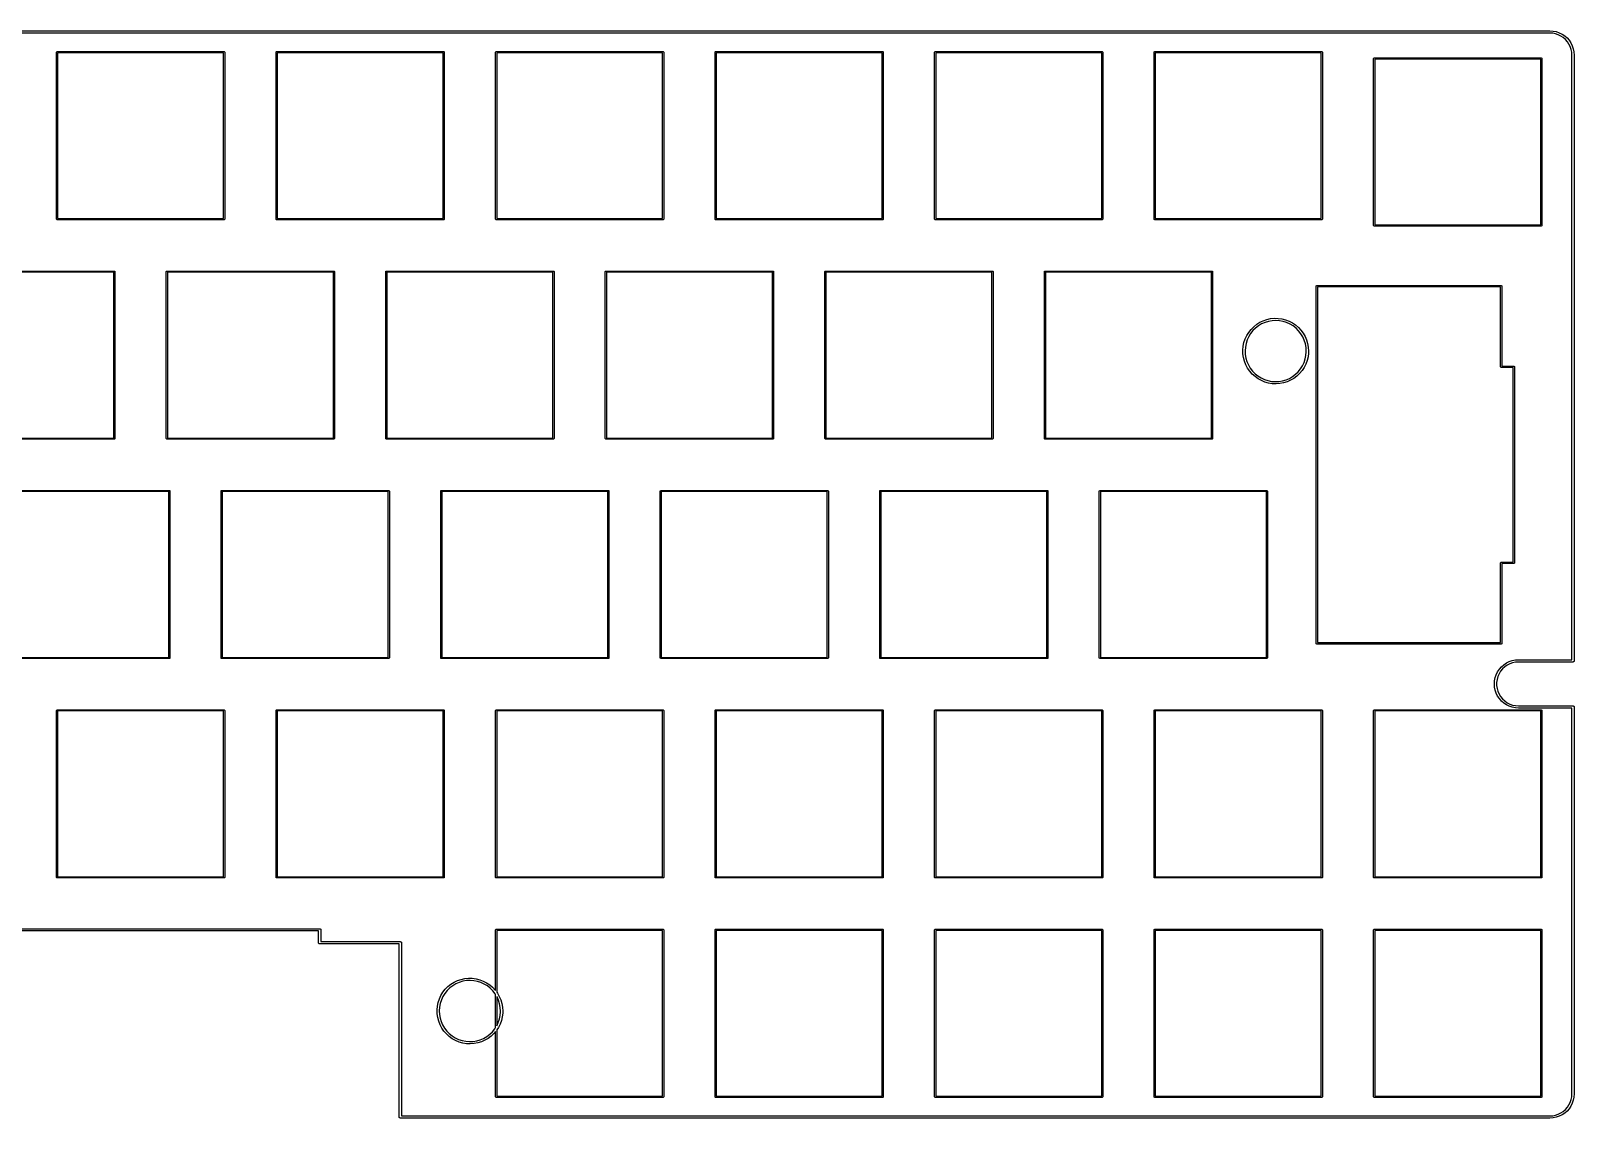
# Model space of a CAD drawing. Extents: x 0 to 11.3, y -3.7 to 0.
# Drawn here: x 6 to 11.27, y -3.73 to -0.02 of the extents above; entities that cross this region are included whole.
import ezdxf

# ---------------------------------------------------------------- set-up
doc = ezdxf.new("R2010")
doc.units = 0
doc.header["$MEASUREMENT"] = 0
doc.layers.add('BLACK', color=7, linetype='CONTINUOUS')

msp = doc.modelspace()

# ---------------------------------------------------------------- linework, layer by layer
at = {"layer": 'BLACK', "linetype": 'CONTINUOUS'}
for p, q in [((0.06, -0.0167), (11.19, -0.0167)), ((11.19, -0.0246), (0.06, -0.0246)), ((11.19, -0.0167), (11.2008, -0.0174)), ((11.1904, -0.0245), (11.19, -0.0246)), ((11.1997, -0.0251), (11.1904, -0.0245)), ((11.2094, -0.027), (11.1997, -0.0251)), ((11.2008, -0.0174), (11.2114, -0.0195)), ((11.2186, -0.0302), (11.2094, -0.027)), ((11.2114, -0.0195), (11.2216, -0.023)), ((11.2274, -0.0345), (11.2186, -0.0302)), ((11.2216, -0.023), (11.2313, -0.0278)), ((11.2356, -0.0399), (11.2274, -0.0345)), ((11.2313, -0.0278), (11.2403, -0.0338)), ((11.243, -0.0464), (11.2356, -0.0399)), ((11.2403, -0.0338), (11.2484, -0.0409)), ((11.2494, -0.0538), (11.243, -0.0464)), ((11.2484, -0.0409), (11.2556, -0.0491)), ((11.2556, -0.0491), (11.2616, -0.0581)), ((6.0876, -0.0896), (6.0882, -0.0882)), ((6.0876, -0.6604), (6.0876, -0.0896)), ((6.0882, -0.0882), (6.0896, -0.0876)), ((6.0896, -0.0876), (6.6604, -0.0876)), ((6.0915, -0.0915), (6.0915, -0.6585)), ((6.6585, -0.0915), (6.0915, -0.0915)), ((6.6585, -0.6585), (6.6585, -0.0915)), ((6.6604, -0.0876), (6.6618, -0.0882)), ((6.6618, -0.0882), (6.6624, -0.0896)), ((6.6624, -0.0896), (6.6624, -0.6604)), ((6.8376, -0.0896), (6.8382, -0.0882)), ((6.8376, -0.6604), (6.8376, -0.0896)), ((6.8382, -0.0882), (6.8396, -0.0876)), ((6.8396, -0.0876), (7.4104, -0.0876)), ((6.8415, -0.0915), (6.8415, -0.6585)), ((7.4085, -0.0915), (6.8415, -0.0915)), ((7.4085, -0.6585), (7.4085, -0.0915)), ((7.4104, -0.0876), (7.4118, -0.0882)), ((7.4118, -0.0882), (7.4124, -0.0896)), ((7.4124, -0.0896), (7.4124, -0.6604)), ((7.5876, -0.0896), (7.5882, -0.0882)), ((7.5876, -0.6604), (7.5876, -0.0896)), ((7.5882, -0.0882), (7.5896, -0.0876)), ((7.5896, -0.0876), (8.1604, -0.0876)), ((7.5915, -0.0915), (7.5915, -0.6585)), ((8.1585, -0.0915), (7.5915, -0.0915)), ((8.1585, -0.6585), (8.1585, -0.0915)), ((8.1604, -0.0876), (8.1618, -0.0882)), ((8.1618, -0.0882), (8.1624, -0.0896)), ((8.1624, -0.0896), (8.1624, -0.6604)), ((8.3376, -0.0896), (8.3382, -0.0882)), ((8.3376, -0.6604), (8.3376, -0.0896)), ((8.3382, -0.0882), (8.3396, -0.0876)), ((8.3396, -0.0876), (8.9104, -0.0876)), ((8.3415, -0.0915), (8.3415, -0.6585)), ((8.9085, -0.0915), (8.3415, -0.0915)), ((8.9085, -0.6585), (8.9085, -0.0915)), ((8.9104, -0.0876), (8.9118, -0.0882)), ((8.9118, -0.0882), (8.9124, -0.0896)), ((8.9124, -0.0896), (8.9124, -0.6604)), ((9.0876, -0.0896), (9.0882, -0.0882)), ((9.0876, -0.6604), (9.0876, -0.0896)), ((9.0882, -0.0882), (9.0896, -0.0876)), ((9.0896, -0.0876), (9.6604, -0.0876)), ((9.0915, -0.0915), (9.0915, -0.6585)), ((9.6585, -0.0915), (9.0915, -0.0915)), ((9.6585, -0.6585), (9.6585, -0.0915)), ((9.6604, -0.0876), (9.6618, -0.0882)), ((9.6618, -0.0882), (9.6624, -0.0896)), ((9.6624, -0.0896), (9.6624, -0.6604)), ((9.8376, -0.0896), (9.8382, -0.0882)), ((9.8376, -0.6604), (9.8376, -0.0896)), ((9.8382, -0.0882), (9.8396, -0.0876)), ((9.8396, -0.0876), (10.4104, -0.0876)), ((9.8415, -0.0915), (9.8415, -0.6585)), ((10.4085, -0.0915), (9.8415, -0.0915)), ((10.4085, -0.6585), (10.4085, -0.0915)), ((10.4104, -0.0876), (10.4118, -0.0882)), ((10.4118, -0.0882), (10.4124, -0.0896)), ((10.4124, -0.0896), (10.4124, -0.6604)), ((11.2549, -0.0619), (11.2494, -0.0538)), ((11.2592, -0.0707), (11.2549, -0.0619)), ((11.2624, -0.08), (11.2592, -0.0707)), ((11.2616, -0.0581), (11.2663, -0.0678)), ((11.2643, -0.0896), (11.2624, -0.08)), ((11.2649, -0.099), (11.2643, -0.0896)), ((11.2648, -0.0994), (11.2649, -0.099)), ((11.2648, -2.1663), (11.2648, -0.0994)), ((11.2663, -0.0678), (11.2698, -0.078)), ((11.2698, -0.078), (11.2719, -0.0886)), ((11.2719, -0.0886), (11.2726, -0.0994)), ((11.2726, -0.0994), (11.2726, -2.1703)), ((10.5876, -0.111), (10.5882, -0.1096)), ((10.5876, -0.6819), (10.5876, -0.111)), ((10.5882, -0.1096), (10.5896, -0.1091)), ((10.5896, -0.1091), (11.1604, -0.1091)), ((10.5915, -0.113), (10.5915, -0.6799)), ((11.1585, -0.113), (10.5915, -0.113)), ((11.1585, -0.6799), (11.1585, -0.113)), ((11.1604, -0.1091), (11.1618, -0.1096)), ((11.1618, -0.1096), (11.1624, -0.111)), ((11.1624, -0.111), (11.1624, -0.6819)), ((6.0882, -0.6618), (6.0876, -0.6604)), ((6.0896, -0.6624), (6.0882, -0.6618)), ((6.6604, -0.6624), (6.0896, -0.6624)), ((6.0915, -0.6585), (6.6585, -0.6585)), ((6.6618, -0.6618), (6.6604, -0.6624)), ((6.6624, -0.6604), (6.6618, -0.6618)), ((6.8382, -0.6618), (6.8376, -0.6604)), ((6.8396, -0.6624), (6.8382, -0.6618)), ((7.4104, -0.6624), (6.8396, -0.6624)), ((6.8415, -0.6585), (7.4085, -0.6585)), ((7.4118, -0.6618), (7.4104, -0.6624)), ((7.4124, -0.6604), (7.4118, -0.6618)), ((7.5882, -0.6618), (7.5876, -0.6604)), ((7.5896, -0.6624), (7.5882, -0.6618)), ((8.1604, -0.6624), (7.5896, -0.6624)), ((7.5915, -0.6585), (8.1585, -0.6585)), ((8.1618, -0.6618), (8.1604, -0.6624)), ((8.1624, -0.6604), (8.1618, -0.6618)), ((8.3382, -0.6618), (8.3376, -0.6604)), ((8.3396, -0.6624), (8.3382, -0.6618)), ((8.9104, -0.6624), (8.3396, -0.6624)), ((8.3415, -0.6585), (8.9085, -0.6585)), ((8.9118, -0.6618), (8.9104, -0.6624)), ((8.9124, -0.6604), (8.9118, -0.6618)), ((9.0882, -0.6618), (9.0876, -0.6604)), ((9.0896, -0.6624), (9.0882, -0.6618)), ((9.6604, -0.6624), (9.0896, -0.6624)), ((9.0915, -0.6585), (9.6585, -0.6585)), ((9.6618, -0.6618), (9.6604, -0.6624)), ((9.6624, -0.6604), (9.6618, -0.6618)), ((9.8382, -0.6618), (9.8376, -0.6604)), ((9.8396, -0.6624), (9.8382, -0.6618)), ((10.4104, -0.6624), (9.8396, -0.6624)), ((9.8415, -0.6585), (10.4085, -0.6585)), ((10.4118, -0.6618), (10.4104, -0.6624)), ((10.4124, -0.6604), (10.4118, -0.6618)), ((10.5882, -0.6833), (10.5876, -0.6819)), ((10.5896, -0.6839), (10.5882, -0.6833)), ((11.1604, -0.6839), (10.5896, -0.6839)), ((10.5915, -0.6799), (11.1585, -0.6799)), ((11.1618, -0.6833), (11.1604, -0.6839)), ((11.1624, -0.6819), (11.1618, -0.6833)), ((5.7146, -0.8376), (6.2854, -0.8376)), ((6.2835, -0.8415), (5.7165, -0.8415)), ((6.2835, -1.4085), (6.2835, -0.8415)), ((6.2854, -0.8376), (6.2868, -0.8382)), ((6.2868, -0.8382), (6.2874, -0.8396)), ((6.2874, -0.8396), (6.2874, -1.4104)), ((6.4626, -0.8396), (6.4632, -0.8382)), ((6.4626, -1.4104), (6.4626, -0.8396)), ((6.4632, -0.8382), (6.4646, -0.8376)), ((6.4646, -0.8376), (7.0354, -0.8376)), ((6.4665, -0.8415), (6.4665, -1.4085)), ((7.0335, -0.8415), (6.4665, -0.8415)), ((7.0335, -1.4085), (7.0335, -0.8415)), ((7.0354, -0.8376), (7.0368, -0.8382)), ((7.0368, -0.8382), (7.0374, -0.8396)), ((7.0374, -0.8396), (7.0374, -1.4104)), ((7.2126, -0.8396), (7.2132, -0.8382)), ((7.2126, -1.4104), (7.2126, -0.8396)), ((7.2132, -0.8382), (7.2146, -0.8376)), ((7.2146, -0.8376), (7.7854, -0.8376)), ((7.2165, -0.8415), (7.2165, -1.4085)), ((7.7835, -0.8415), (7.2165, -0.8415)), ((7.7835, -1.4085), (7.7835, -0.8415)), ((7.7854, -0.8376), (7.7868, -0.8382)), ((7.7868, -0.8382), (7.7874, -0.8396)), ((7.7874, -0.8396), (7.7874, -1.4104)), ((7.9626, -0.8396), (7.9632, -0.8382)), ((7.9626, -1.4104), (7.9626, -0.8396)), ((7.9632, -0.8382), (7.9646, -0.8376)), ((7.9646, -0.8376), (8.5354, -0.8376)), ((7.9665, -0.8415), (7.9665, -1.4085)), ((8.5335, -0.8415), (7.9665, -0.8415)), ((8.5335, -1.4085), (8.5335, -0.8415)), ((8.5354, -0.8376), (8.5368, -0.8382)), ((8.5368, -0.8382), (8.5374, -0.8396)), ((8.5374, -0.8396), (8.5374, -1.4104)), ((8.7126, -0.8396), (8.7132, -0.8382)), ((8.7126, -1.4104), (8.7126, -0.8396)), ((8.7132, -0.8382), (8.7146, -0.8376)), ((8.7146, -0.8376), (9.2854, -0.8376)), ((8.7165, -0.8415), (8.7165, -1.4085)), ((9.2835, -0.8415), (8.7165, -0.8415)), ((9.2835, -1.4085), (9.2835, -0.8415)), ((9.2854, -0.8376), (9.2868, -0.8382)), ((9.2868, -0.8382), (9.2874, -0.8396)), ((9.2874, -0.8396), (9.2874, -1.4104)), ((9.4626, -0.8396), (9.4632, -0.8382)), ((9.4626, -1.4104), (9.4626, -0.8396)), ((9.4632, -0.8382), (9.4646, -0.8376)), ((9.4646, -0.8376), (10.0354, -0.8376)), ((9.4665, -0.8415), (9.4665, -1.4085)), ((10.0335, -0.8415), (9.4665, -0.8415)), ((10.0335, -1.4085), (10.0335, -0.8415)), ((10.0354, -0.8376), (10.0368, -0.8382)), ((10.0368, -0.8382), (10.0374, -0.8396)), ((10.0374, -0.8396), (10.0374, -1.4104)), ((10.3911, -0.8898), (10.3918, -0.8881)), ((10.3911, -2.1102), (10.3911, -0.8898)), ((10.3918, -0.8881), (10.3935, -0.8874)), ((10.3935, -0.8874), (11.0234, -0.8874)), ((11.021, -0.8921), (10.3958, -0.8921)), ((10.3958, -0.8921), (10.3958, -2.1079)), ((11.021, -1.1654), (11.021, -0.8921)), ((11.0234, -0.8874), (11.0251, -0.8881)), ((11.0251, -0.8881), (11.0257, -0.8898)), ((11.0257, -0.8898), (11.0257, -1.163)), ((10.2228, -1.0032), (10.2354, -1.0005)), ((10.2354, -1.0005), (10.2483, -0.9992)), ((10.2483, -0.9992), (10.2612, -0.9994)), ((10.2612, -0.9994), (10.274, -1.0011)), ((10.274, -1.0011), (10.2865, -1.0042)), ((10.1541, -1.0583), (10.1608, -1.0473)), ((10.1608, -1.0473), (10.1688, -1.0371)), ((10.1674, -1.0512), (10.1608, -1.0619)), ((10.1753, -1.0414), (10.1674, -1.0512)), ((10.1688, -1.0371), (10.1779, -1.0279)), ((10.1842, -1.0325), (10.1753, -1.0414)), ((10.1779, -1.0279), (10.188, -1.0198)), ((10.1942, -1.0249), (10.1842, -1.0325)), ((10.188, -1.0198), (10.1989, -1.013)), ((10.205, -1.0184), (10.1942, -1.0249)), ((10.1989, -1.013), (10.2106, -1.0074)), ((10.2165, -1.0133), (10.205, -1.0184)), ((10.2106, -1.0074), (10.2228, -1.0032)), ((10.2286, -1.0097), (10.2165, -1.0133)), ((10.2409, -1.0075), (10.2286, -1.0097)), ((10.2535, -1.0068), (10.2409, -1.0075)), ((10.2661, -1.0076), (10.2535, -1.0068)), ((10.2784, -1.0099), (10.2661, -1.0076)), ((10.2904, -1.0137), (10.2784, -1.0099)), ((10.2865, -1.0042), (10.2986, -1.0088)), ((10.3019, -1.0189), (10.2904, -1.0137)), ((10.2986, -1.0088), (10.3101, -1.0147)), ((10.3126, -1.0255), (10.3019, -1.0189)), ((10.3101, -1.0147), (10.3208, -1.0219)), ((10.3225, -1.0333), (10.3126, -1.0255)), ((10.3208, -1.0219), (10.3306, -1.0303)), ((10.3314, -1.0422), (10.3225, -1.0333)), ((10.3306, -1.0303), (10.3394, -1.0398)), ((10.3391, -1.0521), (10.3314, -1.0422)), ((10.3456, -1.0629), (10.3391, -1.0521)), ((10.3394, -1.0398), (10.3471, -1.0502)), ((10.3471, -1.0502), (10.3535, -1.0614)), ((10.1408, -1.1078), (10.142, -1.0949)), ((10.142, -1.0949), (10.1446, -1.0823)), ((10.1446, -1.0823), (10.1486, -1.07)), ((10.1493, -1.0977), (10.1484, -1.1102)), ((10.1486, -1.07), (10.1541, -1.0583)), ((10.1517, -1.0853), (10.1493, -1.0977)), ((10.1556, -1.0733), (10.1517, -1.0853)), ((10.1608, -1.0619), (10.1556, -1.0733)), ((10.3507, -1.0744), (10.3456, -1.0629)), ((10.3545, -1.0864), (10.3507, -1.0744)), ((10.3535, -1.0614), (10.3585, -1.0733)), ((10.3567, -1.0987), (10.3545, -1.0864)), ((10.3575, -1.1113), (10.3567, -1.0987)), ((10.3585, -1.0733), (10.3622, -1.0857)), ((10.3622, -1.0857), (10.3644, -1.0984)), ((10.3644, -1.0984), (10.3652, -1.1113)), ((10.1409, -1.1102), (10.1408, -1.1078)), ((10.1411, -1.1207), (10.1409, -1.1102)), ((10.143, -1.1335), (10.1411, -1.1207)), ((10.1462, -1.146), (10.143, -1.1335)), ((10.1509, -1.158), (10.1462, -1.146)), ((10.1484, -1.1102), (10.1491, -1.1228)), ((10.1491, -1.1228), (10.1512, -1.1352)), ((10.157, -1.1694), (10.1509, -1.158)), ((10.1512, -1.1352), (10.1548, -1.1472)), ((10.1548, -1.1472), (10.1598, -1.1587)), ((10.1598, -1.1587), (10.1662, -1.1696)), ((10.3445, -1.1617), (10.3499, -1.1503)), ((10.3499, -1.1503), (10.3539, -1.1383)), ((10.3559, -1.1559), (10.3501, -1.1674)), ((10.3539, -1.1383), (10.3564, -1.126)), ((10.3604, -1.1437), (10.3559, -1.1559)), ((10.3564, -1.126), (10.3575, -1.1135)), ((10.3575, -1.1135), (10.3575, -1.1113)), ((10.3634, -1.1312), (10.3604, -1.1437)), ((10.3649, -1.1183), (10.3634, -1.1312)), ((10.3652, -1.1113), (10.3649, -1.1183)), ((10.1643, -1.1801), (10.157, -1.1694)), ((10.1728, -1.1898), (10.1643, -1.1801)), ((10.1662, -1.1696), (10.1738, -1.1796)), ((10.1823, -1.1985), (10.1728, -1.1898)), ((10.1738, -1.1796), (10.1826, -1.1886)), ((10.1928, -1.206), (10.1823, -1.1985)), ((10.1826, -1.1886), (10.1924, -1.1965)), ((10.1924, -1.1965), (10.2031, -1.2032)), ((10.2041, -1.2123), (10.1928, -1.206)), ((10.2031, -1.2032), (10.2145, -1.2085)), ((10.2161, -1.2173), (10.2041, -1.2123)), ((10.2145, -1.2085), (10.2264, -1.2124)), ((10.2264, -1.2124), (10.2388, -1.2149)), ((10.2763, -1.2132), (10.2884, -1.2096)), ((10.2884, -1.2096), (10.2999, -1.2047)), ((10.3039, -1.2113), (10.2921, -1.2165)), ((10.2999, -1.2047), (10.3108, -1.1984)), ((10.315, -1.2048), (10.3039, -1.2113)), ((10.3108, -1.1984), (10.3208, -1.1908)), ((10.3254, -1.197), (10.315, -1.2048)), ((10.3208, -1.1908), (10.3299, -1.1821)), ((10.3347, -1.1881), (10.3254, -1.197)), ((10.3299, -1.1821), (10.3378, -1.1723)), ((10.343, -1.1782), (10.3347, -1.1881)), ((10.3378, -1.1723), (10.3445, -1.1617)), ((10.3501, -1.1674), (10.343, -1.1782)), ((11.0217, -1.167), (11.021, -1.1654)), ((11.0234, -1.1677), (11.0217, -1.167)), ((11.0643, -1.1677), (11.0234, -1.1677)), ((11.0257, -1.163), (11.0667, -1.163)), ((11.0643, -1.8323), (11.0643, -1.1677)), ((11.0667, -1.163), (11.0684, -1.1637)), ((11.0684, -1.1637), (11.0691, -1.1654)), ((11.0691, -1.1654), (11.0691, -1.8346)), ((10.2285, -1.2208), (10.2161, -1.2173)), ((10.2412, -1.2229), (10.2285, -1.2208)), ((10.2388, -1.2149), (10.2513, -1.2158)), ((10.2541, -1.2235), (10.2412, -1.2229)), ((10.2513, -1.2158), (10.2639, -1.2152)), ((10.267, -1.2226), (10.2541, -1.2235)), ((10.2639, -1.2152), (10.2763, -1.2132)), ((10.2797, -1.2203), (10.267, -1.2226)), ((10.2921, -1.2165), (10.2797, -1.2203)), ((6.2854, -1.4124), (5.7146, -1.4124)), ((5.7165, -1.4085), (6.2835, -1.4085)), ((6.2868, -1.4118), (6.2854, -1.4124)), ((6.2874, -1.4104), (6.2868, -1.4118)), ((6.4632, -1.4118), (6.4626, -1.4104)), ((6.4646, -1.4124), (6.4632, -1.4118)), ((7.0354, -1.4124), (6.4646, -1.4124)), ((6.4665, -1.4085), (7.0335, -1.4085)), ((7.0368, -1.4118), (7.0354, -1.4124)), ((7.0374, -1.4104), (7.0368, -1.4118)), ((7.2132, -1.4118), (7.2126, -1.4104)), ((7.2146, -1.4124), (7.2132, -1.4118)), ((7.7854, -1.4124), (7.2146, -1.4124)), ((7.2165, -1.4085), (7.7835, -1.4085)), ((7.7868, -1.4118), (7.7854, -1.4124)), ((7.7874, -1.4104), (7.7868, -1.4118)), ((7.9632, -1.4118), (7.9626, -1.4104)), ((7.9646, -1.4124), (7.9632, -1.4118)), ((8.5354, -1.4124), (7.9646, -1.4124)), ((7.9665, -1.4085), (8.5335, -1.4085)), ((8.5368, -1.4118), (8.5354, -1.4124)), ((8.5374, -1.4104), (8.5368, -1.4118)), ((8.7132, -1.4118), (8.7126, -1.4104)), ((8.7146, -1.4124), (8.7132, -1.4118)), ((9.2854, -1.4124), (8.7146, -1.4124)), ((8.7165, -1.4085), (9.2835, -1.4085)), ((9.2868, -1.4118), (9.2854, -1.4124)), ((9.2874, -1.4104), (9.2868, -1.4118)), ((9.4632, -1.4118), (9.4626, -1.4104)), ((9.4646, -1.4124), (9.4632, -1.4118)), ((10.0354, -1.4124), (9.4646, -1.4124)), ((9.4665, -1.4085), (10.0335, -1.4085)), ((10.0368, -1.4118), (10.0354, -1.4124)), ((10.0374, -1.4104), (10.0368, -1.4118)), ((5.9021, -1.5876), (6.4729, -1.5876)), ((6.471, -1.5915), (5.904, -1.5915)), ((6.471, -2.1585), (6.471, -1.5915)), ((6.4729, -1.5876), (6.4743, -1.5882)), ((6.4743, -1.5882), (6.4749, -1.5896)), ((6.4749, -1.5896), (6.4749, -2.1604)), ((6.6501, -1.5896), (6.6507, -1.5882)), ((6.6501, -2.1604), (6.6501, -1.5896)), ((6.6507, -1.5882), (6.6521, -1.5876)), ((6.6521, -1.5876), (7.2229, -1.5876)), ((6.654, -1.5915), (6.654, -2.1585)), ((7.221, -1.5915), (6.654, -1.5915)), ((7.221, -2.1585), (7.221, -1.5915)), ((7.2229, -1.5876), (7.2243, -1.5882)), ((7.2243, -1.5882), (7.2249, -1.5896)), ((7.2249, -1.5896), (7.2249, -2.1604)), ((7.4001, -1.5896), (7.4007, -1.5882)), ((7.4001, -2.1604), (7.4001, -1.5896)), ((7.4007, -1.5882), (7.4021, -1.5876)), ((7.4021, -1.5876), (7.9729, -1.5876)), ((7.404, -1.5915), (7.404, -2.1585)), ((7.971, -1.5915), (7.404, -1.5915)), ((7.971, -2.1585), (7.971, -1.5915)), ((7.9729, -1.5876), (7.9743, -1.5882)), ((7.9743, -1.5882), (7.9749, -1.5896)), ((7.9749, -1.5896), (7.9749, -2.1604)), ((8.1501, -1.5896), (8.1507, -1.5882)), ((8.1501, -2.1604), (8.1501, -1.5896)), ((8.1507, -1.5882), (8.1521, -1.5876)), ((8.1521, -1.5876), (8.7229, -1.5876)), ((8.154, -1.5915), (8.154, -2.1585)), ((8.721, -1.5915), (8.154, -1.5915)), ((8.721, -2.1585), (8.721, -1.5915)), ((8.7229, -1.5876), (8.7243, -1.5882)), ((8.7243, -1.5882), (8.7249, -1.5896)), ((8.7249, -1.5896), (8.7249, -2.1604)), ((8.9001, -1.5896), (8.9007, -1.5882)), ((8.9001, -2.1604), (8.9001, -1.5896)), ((8.9007, -1.5882), (8.9021, -1.5876)), ((8.9021, -1.5876), (9.4729, -1.5876)), ((8.904, -1.5915), (8.904, -2.1585)), ((9.471, -1.5915), (8.904, -1.5915)), ((9.471, -2.1585), (9.471, -1.5915)), ((9.4729, -1.5876), (9.4743, -1.5882)), ((9.4743, -1.5882), (9.4749, -1.5896)), ((9.4749, -1.5896), (9.4749, -2.1604)), ((9.6501, -1.5896), (9.6507, -1.5882)), ((9.6501, -2.1604), (9.6501, -1.5896)), ((9.6507, -1.5882), (9.6521, -1.5876)), ((9.6521, -1.5876), (10.2229, -1.5876)), ((9.654, -1.5915), (9.654, -2.1585)), ((10.221, -1.5915), (9.654, -1.5915)), ((10.221, -2.1585), (10.221, -1.5915)), ((10.2229, -1.5876), (10.2243, -1.5882)), ((10.2243, -1.5882), (10.2249, -1.5896)), ((10.2249, -1.5896), (10.2249, -2.1604)), ((11.021, -1.8346), (11.0217, -1.833)), ((11.021, -2.1079), (11.021, -1.8346)), ((11.0217, -1.833), (11.0234, -1.8323)), ((11.0234, -1.8323), (11.0643, -1.8323)), ((11.0667, -1.837), (11.0257, -1.837)), ((11.0257, -1.837), (11.0257, -2.1102)), ((11.0684, -1.8363), (11.0667, -1.837)), ((11.0691, -1.8346), (11.0684, -1.8363)), ((10.3958, -2.1079), (11.021, -2.1079)), ((5.904, -2.1585), (6.471, -2.1585)), ((6.4749, -2.1604), (6.4743, -2.1618)), ((6.6507, -2.1618), (6.6501, -2.1604)), ((6.654, -2.1585), (7.221, -2.1585)), ((7.2249, -2.1604), (7.2243, -2.1618)), ((7.4007, -2.1618), (7.4001, -2.1604)), ((7.404, -2.1585), (7.971, -2.1585)), ((7.9749, -2.1604), (7.9743, -2.1618)), ((8.1507, -2.1618), (8.1501, -2.1604)), ((8.154, -2.1585), (8.721, -2.1585)), ((8.7249, -2.1604), (8.7243, -2.1618)), ((8.9007, -2.1618), (8.9001, -2.1604)), ((8.904, -2.1585), (9.471, -2.1585)), ((9.4749, -2.1604), (9.4743, -2.1618)), ((9.6507, -2.1618), (9.6501, -2.1604)), ((9.654, -2.1585), (10.221, -2.1585)), ((10.2249, -2.1604), (10.2243, -2.1618)), ((10.3918, -2.1119), (10.3911, -2.1102)), ((10.3935, -2.1126), (10.3918, -2.1119)), ((11.0234, -2.1126), (10.3935, -2.1126)), ((11.0251, -2.1119), (11.0234, -2.1126)), ((11.0257, -2.1102), (11.0251, -2.1119)), ((6.4729, -2.1624), (5.9021, -2.1624)), ((6.4743, -2.1618), (6.4729, -2.1624)), ((6.6521, -2.1624), (6.6507, -2.1618)), ((7.2229, -2.1624), (6.6521, -2.1624)), ((7.2243, -2.1618), (7.2229, -2.1624)), ((7.4021, -2.1624), (7.4007, -2.1618)), ((7.9729, -2.1624), (7.4021, -2.1624)), ((7.9743, -2.1618), (7.9729, -2.1624)), ((8.1521, -2.1624), (8.1507, -2.1618)), ((8.7229, -2.1624), (8.1521, -2.1624)), ((8.7243, -2.1618), (8.7229, -2.1624)), ((8.9021, -2.1624), (8.9007, -2.1618)), ((9.4729, -2.1624), (8.9021, -2.1624)), ((9.4743, -2.1618), (9.4729, -2.1624)), ((9.6521, -2.1624), (9.6507, -2.1618)), ((10.2229, -2.1624), (9.6521, -2.1624)), ((10.2243, -2.1618), (10.2229, -2.1624)), ((11.0063, -2.2174), (11.0111, -2.2077)), ((11.0111, -2.2077), (11.0171, -2.1987)), ((11.0214, -2.2058), (11.0161, -2.2145)), ((11.0171, -2.1987), (11.0242, -2.1905)), ((11.0279, -2.1978), (11.0214, -2.2058)), ((11.0242, -2.1905), (11.0323, -2.1834)), ((11.0354, -2.1909), (11.0279, -2.1978)), ((11.0323, -2.1834), (11.0413, -2.1774)), ((11.0437, -2.185), (11.0354, -2.1909)), ((11.0413, -2.1774), (11.051, -2.1726)), ((11.0528, -2.1803), (11.0437, -2.185)), ((11.051, -2.1726), (11.0613, -2.1692)), ((11.0624, -2.1768), (11.0528, -2.1803)), ((11.0613, -2.1692), (11.0719, -2.1671)), ((11.0725, -2.1747), (11.0624, -2.1768)), ((11.0719, -2.1671), (11.0827, -2.1663)), ((11.0822, -2.1741), (11.0725, -2.1747)), ((11.0827, -2.1742), (11.0822, -2.1741)), ((11.0827, -2.1663), (11.2648, -2.1663)), ((11.2687, -2.1742), (11.0827, -2.1742)), ((11.2693, -2.174), (11.2687, -2.1742)), ((11.2699, -2.174), (11.2693, -2.174)), ((11.2704, -2.1736), (11.2699, -2.174)), ((11.271, -2.1735), (11.2704, -2.1736)), ((11.2714, -2.173), (11.271, -2.1735)), ((11.2719, -2.1726), (11.2714, -2.173)), ((11.2721, -2.172), (11.2719, -2.1726)), ((11.2724, -2.1715), (11.2721, -2.172)), ((11.2726, -2.1703), (11.2724, -2.1709)), ((11.2724, -2.1709), (11.2724, -2.1715)), ((11, -2.249), (11.0007, -2.2382)), ((11.0007, -2.2598), (11, -2.249)), ((11.0007, -2.2382), (11.0028, -2.2276)), ((11.0028, -2.2704), (11.0007, -2.2598)), ((11.0028, -2.2276), (11.0063, -2.2174)), ((11.0093, -2.2338), (11.0079, -2.2439)), ((11.0079, -2.2439), (11.0079, -2.2541)), ((11.0079, -2.2541), (11.0093, -2.2643)), ((11.012, -2.2239), (11.0093, -2.2338)), ((11.0093, -2.2643), (11.012, -2.2741)), ((11.0161, -2.2145), (11.012, -2.2239)), ((11.0063, -2.2807), (11.0028, -2.2704)), ((11.0111, -2.2904), (11.0063, -2.2807)), ((11.0171, -2.2994), (11.0111, -2.2904)), ((11.012, -2.2741), (11.0161, -2.2835)), ((11.0161, -2.2835), (11.0214, -2.2923)), ((11.0242, -2.3075), (11.0171, -2.2994)), ((11.0214, -2.2923), (11.0279, -2.3002)), ((11.0323, -2.3146), (11.0242, -2.3075)), ((11.0279, -2.3002), (11.0354, -2.3072)), ((11.0413, -2.3206), (11.0323, -2.3146)), ((11.0354, -2.3072), (11.0437, -2.3131)), ((11.0437, -2.3131), (11.0528, -2.3178)), ((11.0528, -2.3178), (11.0624, -2.3212)), ((6.0876, -2.3396), (6.0882, -2.3382)), ((6.0876, -2.9104), (6.0876, -2.3396)), ((6.0882, -2.3382), (6.0896, -2.3376)), ((6.0896, -2.3376), (6.6604, -2.3376)), ((6.0915, -2.3415), (6.0915, -2.9085)), ((6.6585, -2.3415), (6.0915, -2.3415)), ((6.6585, -2.9085), (6.6585, -2.3415)), ((6.6604, -2.3376), (6.6618, -2.3382)), ((6.6618, -2.3382), (6.6624, -2.3396)), ((6.6624, -2.3396), (6.6624, -2.9104)), ((6.8376, -2.3396), (6.8382, -2.3382)), ((6.8376, -2.9104), (6.8376, -2.3396)), ((6.8382, -2.3382), (6.8396, -2.3376)), ((6.8396, -2.3376), (7.4104, -2.3376)), ((6.8415, -2.3415), (6.8415, -2.9085)), ((7.4085, -2.3415), (6.8415, -2.3415)), ((7.4085, -2.9085), (7.4085, -2.3415)), ((7.4104, -2.3376), (7.4118, -2.3382)), ((7.4118, -2.3382), (7.4124, -2.3396)), ((7.4124, -2.3396), (7.4124, -2.9104)), ((7.5876, -2.3396), (7.5882, -2.3382)), ((7.5876, -2.9104), (7.5876, -2.3396)), ((7.5882, -2.3382), (7.5896, -2.3376)), ((7.5896, -2.3376), (8.1604, -2.3376)), ((7.5915, -2.3415), (7.5915, -2.9085)), ((8.1585, -2.3415), (7.5915, -2.3415)), ((8.1585, -2.9085), (8.1585, -2.3415)), ((8.1604, -2.3376), (8.1618, -2.3382)), ((8.1618, -2.3382), (8.1624, -2.3396)), ((8.1624, -2.3396), (8.1624, -2.9104)), ((8.3376, -2.3396), (8.3382, -2.3382)), ((8.3376, -2.9104), (8.3376, -2.3396)), ((8.3382, -2.3382), (8.3396, -2.3376)), ((8.3396, -2.3376), (8.9104, -2.3376)), ((8.3415, -2.3415), (8.3415, -2.9085)), ((8.9085, -2.3415), (8.3415, -2.3415)), ((8.9085, -2.9085), (8.9085, -2.3415)), ((8.9104, -2.3376), (8.9118, -2.3382)), ((8.9118, -2.3382), (8.9124, -2.3396)), ((8.9124, -2.3396), (8.9124, -2.9104)), ((9.0876, -2.3396), (9.0882, -2.3382)), ((9.0876, -2.9104), (9.0876, -2.3396)), ((9.0882, -2.3382), (9.0896, -2.3376)), ((9.0896, -2.3376), (9.6604, -2.3376)), ((9.0915, -2.3415), (9.0915, -2.9085)), ((9.6585, -2.3415), (9.0915, -2.3415)), ((9.6585, -2.9085), (9.6585, -2.3415)), ((9.6604, -2.3376), (9.6618, -2.3382)), ((9.6618, -2.3382), (9.6624, -2.3396)), ((9.6624, -2.3396), (9.6624, -2.9104)), ((9.8376, -2.3396), (9.8382, -2.3382)), ((9.8376, -2.9104), (9.8376, -2.3396)), ((9.8382, -2.3382), (9.8396, -2.3376)), ((9.8396, -2.3376), (10.4104, -2.3376)), ((9.8415, -2.3415), (9.8415, -2.9085)), ((10.4085, -2.3415), (9.8415, -2.3415)), ((10.4085, -2.9085), (10.4085, -2.3415)), ((10.4104, -2.3376), (10.4118, -2.3382)), ((10.4118, -2.3382), (10.4124, -2.3396)), ((10.4124, -2.3396), (10.4124, -2.9104)), ((10.5876, -2.3396), (10.5882, -2.3382)), ((10.5876, -2.9104), (10.5876, -2.3396)), ((10.5882, -2.3382), (10.5896, -2.3376)), ((10.5896, -2.3376), (11.1604, -2.3376)), ((10.5915, -2.3415), (10.5915, -2.9085)), ((11.1585, -2.3415), (10.5915, -2.3415)), ((11.051, -2.3254), (11.0413, -2.3206)), ((11.0613, -2.3289), (11.051, -2.3254)), ((11.0719, -2.331), (11.0613, -2.3289)), ((11.0624, -2.3212), (11.0725, -2.3233)), ((11.0827, -2.3317), (11.0719, -2.331)), ((11.0725, -2.3233), (11.0822, -2.324)), ((11.0822, -2.324), (11.0827, -2.3238)), ((11.0827, -2.3238), (11.2687, -2.3238)), ((11.2648, -2.3317), (11.0827, -2.3317)), ((11.1585, -2.9085), (11.1585, -2.3415)), ((11.1604, -2.3376), (11.1618, -2.3382)), ((11.1618, -2.3382), (11.1624, -2.3396)), ((11.1624, -2.3396), (11.1624, -2.9104)), ((11.2648, -3.6506), (11.2648, -2.3317)), ((11.2687, -2.3238), (11.2693, -2.324)), ((11.2693, -2.324), (11.2699, -2.324)), ((11.2699, -2.324), (11.2704, -2.3244)), ((11.2704, -2.3244), (11.271, -2.3246)), ((11.271, -2.3246), (11.2714, -2.3251)), ((11.2714, -2.3251), (11.2719, -2.3254)), ((11.2719, -2.3254), (11.2721, -2.326)), ((11.2721, -2.326), (11.2724, -2.3265)), ((11.2724, -2.3265), (11.2724, -2.3272)), ((11.2724, -2.3272), (11.2726, -2.3278)), ((11.2726, -2.3278), (11.2726, -3.6506)), ((6.0882, -2.9118), (6.0876, -2.9104)), ((6.0896, -2.9124), (6.0882, -2.9118)), ((6.6604, -2.9124), (6.0896, -2.9124)), ((6.0915, -2.9085), (6.6585, -2.9085)), ((6.6618, -2.9118), (6.6604, -2.9124)), ((6.6624, -2.9104), (6.6618, -2.9118)), ((6.8382, -2.9118), (6.8376, -2.9104)), ((6.8396, -2.9124), (6.8382, -2.9118)), ((7.4104, -2.9124), (6.8396, -2.9124)), ((6.8415, -2.9085), (7.4085, -2.9085)), ((7.4118, -2.9118), (7.4104, -2.9124)), ((7.4124, -2.9104), (7.4118, -2.9118)), ((7.5882, -2.9118), (7.5876, -2.9104)), ((7.5896, -2.9124), (7.5882, -2.9118)), ((8.1604, -2.9124), (7.5896, -2.9124)), ((7.5915, -2.9085), (8.1585, -2.9085)), ((8.1618, -2.9118), (8.1604, -2.9124)), ((8.1624, -2.9104), (8.1618, -2.9118)), ((8.3382, -2.9118), (8.3376, -2.9104)), ((8.3396, -2.9124), (8.3382, -2.9118)), ((8.9104, -2.9124), (8.3396, -2.9124)), ((8.3415, -2.9085), (8.9085, -2.9085)), ((8.9118, -2.9118), (8.9104, -2.9124)), ((8.9124, -2.9104), (8.9118, -2.9118)), ((9.0882, -2.9118), (9.0876, -2.9104)), ((9.0896, -2.9124), (9.0882, -2.9118)), ((9.6604, -2.9124), (9.0896, -2.9124)), ((9.0915, -2.9085), (9.6585, -2.9085)), ((9.6618, -2.9118), (9.6604, -2.9124)), ((9.6624, -2.9104), (9.6618, -2.9118)), ((9.8382, -2.9118), (9.8376, -2.9104)), ((9.8396, -2.9124), (9.8382, -2.9118)), ((10.4104, -2.9124), (9.8396, -2.9124)), ((9.8415, -2.9085), (10.4085, -2.9085)), ((10.4118, -2.9118), (10.4104, -2.9124)), ((10.4124, -2.9104), (10.4118, -2.9118)), ((10.5882, -2.9118), (10.5876, -2.9104)), ((10.5896, -2.9124), (10.5882, -2.9118)), ((11.1604, -2.9124), (10.5896, -2.9124)), ((10.5915, -2.9085), (11.1585, -2.9085)), ((11.1618, -2.9118), (11.1604, -2.9124)), ((11.1624, -2.9104), (11.1618, -2.9118)), ((3.3255, -3.0856), (6.987, -3.0856)), ((6.983, -3.0935), (3.3295, -3.0935)), ((6.983, -3.1339), (6.983, -3.0935)), ((6.987, -3.0856), (6.9876, -3.0858)), ((6.9876, -3.0858), (6.9882, -3.0858)), ((6.9882, -3.0858), (6.9887, -3.0862)), ((6.9887, -3.0862), (6.9893, -3.0864)), ((6.9893, -3.0864), (6.9897, -3.0869)), ((6.9897, -3.0869), (6.9901, -3.0873)), ((6.9901, -3.0873), (6.9904, -3.0878)), ((6.9904, -3.0878), (6.9907, -3.0884)), ((6.9907, -3.0884), (6.9907, -3.089)), ((6.9907, -3.089), (6.9909, -3.0896)), ((6.9909, -3.0896), (6.9909, -3.1299)), ((7.5876, -3.0896), (7.5882, -3.0882)), ((7.5876, -3.2971), (7.5876, -3.0896)), ((7.5882, -3.0882), (7.5896, -3.0876)), ((7.5896, -3.0876), (8.1604, -3.0876)), ((7.5915, -3.0915), (7.5915, -3.3025)), ((8.1585, -3.0915), (7.5915, -3.0915)), ((8.1585, -3.6585), (8.1585, -3.0915)), ((8.1604, -3.0876), (8.1618, -3.0882)), ((8.1618, -3.0882), (8.1624, -3.0896)), ((8.1624, -3.0896), (8.1624, -3.6604)), ((8.3376, -3.0896), (8.3382, -3.0882)), ((8.3376, -3.6604), (8.3376, -3.0896)), ((8.3382, -3.0882), (8.3396, -3.0876)), ((8.3396, -3.0876), (8.9104, -3.0876)), ((8.3415, -3.0915), (8.3415, -3.6585)), ((8.9085, -3.0915), (8.3415, -3.0915)), ((8.9085, -3.6585), (8.9085, -3.0915)), ((8.9104, -3.0876), (8.9118, -3.0882)), ((8.9118, -3.0882), (8.9124, -3.0896)), ((8.9124, -3.0896), (8.9124, -3.6604)), ((9.0876, -3.0896), (9.0882, -3.0882)), ((9.0876, -3.6604), (9.0876, -3.0896)), ((9.0882, -3.0882), (9.0896, -3.0876)), ((9.0896, -3.0876), (9.6604, -3.0876)), ((9.0915, -3.0915), (9.0915, -3.6585)), ((9.6585, -3.0915), (9.0915, -3.0915)), ((9.6585, -3.6585), (9.6585, -3.0915)), ((9.6604, -3.0876), (9.6618, -3.0882)), ((9.6618, -3.0882), (9.6624, -3.0896)), ((9.6624, -3.0896), (9.6624, -3.6604)), ((9.8376, -3.0896), (9.8382, -3.0882)), ((9.8376, -3.6604), (9.8376, -3.0896)), ((9.8382, -3.0882), (9.8396, -3.0876)), ((9.8396, -3.0876), (10.4104, -3.0876)), ((9.8415, -3.0915), (9.8415, -3.6585)), ((10.4085, -3.0915), (9.8415, -3.0915)), ((10.4085, -3.6585), (10.4085, -3.0915)), ((10.4104, -3.0876), (10.4118, -3.0882)), ((10.4118, -3.0882), (10.4124, -3.0896)), ((10.4124, -3.0896), (10.4124, -3.6604)), ((10.5876, -3.0896), (10.5882, -3.0882)), ((10.5876, -3.6604), (10.5876, -3.0896)), ((10.5882, -3.0882), (10.5896, -3.0876)), ((10.5896, -3.0876), (11.1604, -3.0876)), ((10.5915, -3.0915), (10.5915, -3.6585)), ((11.1585, -3.0915), (10.5915, -3.0915)), ((11.1585, -3.6585), (11.1585, -3.0915)), ((11.1604, -3.0876), (11.1618, -3.0882)), ((11.1618, -3.0882), (11.1624, -3.0896)), ((11.1624, -3.0896), (11.1624, -3.6604)), ((6.9832, -3.1345), (6.983, -3.1339)), ((6.9832, -3.1351), (6.9832, -3.1345)), ((6.9836, -3.1356), (6.9832, -3.1351)), ((6.9838, -3.1362), (6.9836, -3.1356)), ((6.9843, -3.1365), (6.9838, -3.1362)), ((6.9847, -3.137), (6.9843, -3.1365)), ((6.9852, -3.1372), (6.9847, -3.137)), ((6.9858, -3.1376), (6.9852, -3.1372)), ((6.9864, -3.1376), (6.9858, -3.1376)), ((6.987, -3.1378), (6.9864, -3.1376)), ((7.2586, -3.1378), (6.987, -3.1378)), ((6.9909, -3.1299), (7.2626, -3.1299)), ((7.2586, -3.7293), (7.2586, -3.1378)), ((7.2626, -3.1299), (7.2632, -3.1301)), ((7.2632, -3.1301), (7.2638, -3.1301)), ((7.2638, -3.1301), (7.2643, -3.1305)), ((7.2643, -3.1305), (7.2649, -3.1307)), ((7.2649, -3.1307), (7.2652, -3.1312)), ((7.2652, -3.1312), (7.2657, -3.1315)), ((7.2657, -3.1315), (7.2659, -3.1321)), ((7.2659, -3.1321), (7.2663, -3.1326)), ((7.2663, -3.1326), (7.2663, -3.1333)), ((7.2663, -3.1333), (7.2665, -3.1339)), ((7.2665, -3.1339), (7.2665, -3.7254)), ((7.435, -3.2757), (7.4459, -3.2688)), ((7.4459, -3.2688), (7.4576, -3.2632)), ((7.4576, -3.2632), (7.4698, -3.259)), ((7.4756, -3.2655), (7.4636, -3.2692)), ((7.4698, -3.259), (7.4825, -3.2563)), ((7.488, -3.2633), (7.4756, -3.2655)), ((7.4825, -3.2563), (7.4953, -3.255)), ((7.5005, -3.2626), (7.488, -3.2633)), ((7.4953, -3.255), (7.5082, -3.2552)), ((7.5131, -3.2634), (7.5005, -3.2626)), ((7.5082, -3.2552), (7.521, -3.2569)), ((7.5255, -3.2658), (7.5131, -3.2634)), ((7.521, -3.2569), (7.5336, -3.2601)), ((7.5375, -3.2696), (7.5255, -3.2658)), ((7.5336, -3.2601), (7.5456, -3.2646)), ((7.5456, -3.2646), (7.5571, -3.2706)), ((7.3957, -3.3258), (7.4011, -3.3141)), ((7.4011, -3.3141), (7.4079, -3.3031)), ((7.4079, -3.3177), (7.4026, -3.3292)), ((7.4079, -3.3031), (7.4158, -3.2929)), ((7.4145, -3.307), (7.4079, -3.3177)), ((7.4223, -3.2972), (7.4145, -3.307)), ((7.4158, -3.2929), (7.4249, -3.2837)), ((7.4313, -3.2884), (7.4223, -3.2972)), ((7.4249, -3.2837), (7.435, -3.2757)), ((7.4413, -3.2807), (7.4313, -3.2884)), ((7.4521, -3.2742), (7.4413, -3.2807)), ((7.4636, -3.2692), (7.4521, -3.2742)), ((7.5489, -3.2748), (7.5375, -3.2696)), ((7.5597, -3.2813), (7.5489, -3.2748)), ((7.5571, -3.2706), (7.5678, -3.2778)), ((7.5695, -3.2891), (7.5597, -3.2813)), ((7.5678, -3.2778), (7.5777, -3.2861)), ((7.5784, -3.298), (7.5695, -3.2891)), ((7.5777, -3.2861), (7.5865, -3.2956)), ((7.5861, -3.3079), (7.5784, -3.298)), ((7.5876, -3.3103), (7.5861, -3.3079)), ((7.5865, -3.2956), (7.5876, -3.2971)), ((7.5876, -3.4238), (7.5876, -3.3103)), ((7.5915, -3.3025), (7.5941, -3.306)), ((7.5926, -3.3187), (7.5915, -3.3169)), ((7.5915, -3.3169), (7.5915, -3.4176)), ((7.5978, -3.3302), (7.5926, -3.3187)), ((7.5941, -3.306), (7.6005, -3.3172)), ((7.6005, -3.3172), (7.6056, -3.3291)), ((7.3879, -3.3636), (7.389, -3.3507)), ((7.3879, -3.366), (7.3879, -3.3636)), ((7.3882, -3.3765), (7.3879, -3.366)), ((7.389, -3.3507), (7.3916, -3.3381)), ((7.3916, -3.3381), (7.3957, -3.3258)), ((7.3964, -3.3535), (7.3955, -3.366)), ((7.3955, -3.366), (7.3961, -3.3786)), ((7.3988, -3.3411), (7.3964, -3.3535)), ((7.4026, -3.3292), (7.3988, -3.3411)), ((7.6015, -3.3422), (7.5978, -3.3302)), ((7.6038, -3.3546), (7.6015, -3.3422)), ((7.6035, -3.3819), (7.6045, -3.3693)), ((7.6045, -3.3671), (7.6038, -3.3546)), ((7.6045, -3.3693), (7.6045, -3.3671)), ((7.6056, -3.3291), (7.6093, -3.3415)), ((7.6093, -3.3415), (7.6115, -3.3542)), ((7.612, -3.3742), (7.6104, -3.387)), ((7.6115, -3.3542), (7.6122, -3.3671)), ((7.6122, -3.3671), (7.612, -3.3742)), ((7.39, -3.3893), (7.3882, -3.3765)), ((7.3933, -3.4018), (7.39, -3.3893)), ((7.398, -3.4138), (7.3933, -3.4018)), ((7.3961, -3.3786), (7.3982, -3.391)), ((7.404, -3.4253), (7.398, -3.4138)), ((7.3982, -3.391), (7.4018, -3.403)), ((7.4018, -3.403), (7.4069, -3.4146)), ((7.4113, -3.4359), (7.404, -3.4253)), ((7.4069, -3.4146), (7.4132, -3.4254)), ((7.4132, -3.4254), (7.4209, -3.4354)), ((7.5849, -3.4281), (7.5876, -3.4238)), ((7.5915, -3.4176), (7.5916, -3.4175)), ((7.5972, -3.4232), (7.5915, -3.4318)), ((7.5916, -3.4175), (7.597, -3.4061)), ((7.597, -3.4061), (7.601, -3.3942)), ((7.603, -3.4117), (7.5972, -3.4232)), ((7.601, -3.3942), (7.6035, -3.3819)), ((7.6074, -3.3996), (7.603, -3.4117)), ((7.6104, -3.387), (7.6074, -3.3996)), ((7.4198, -3.4456), (7.4113, -3.4359)), ((7.4294, -3.4543), (7.4198, -3.4456)), ((7.4209, -3.4354), (7.4297, -3.4444)), ((7.4399, -3.4619), (7.4294, -3.4543)), ((7.4297, -3.4444), (7.4395, -3.4523)), ((7.4395, -3.4523), (7.4501, -3.459)), ((7.4512, -3.4682), (7.4399, -3.4619)), ((7.4501, -3.459), (7.4615, -3.4643)), ((7.4631, -3.4731), (7.4512, -3.4682)), ((7.4615, -3.4643), (7.4735, -3.4682)), ((7.4755, -3.4766), (7.4631, -3.4731)), ((7.4735, -3.4682), (7.4858, -3.4707)), ((7.4883, -3.4787), (7.4755, -3.4766)), ((7.4858, -3.4707), (7.4984, -3.4716)), ((7.5012, -3.4793), (7.4883, -3.4787)), ((7.4984, -3.4716), (7.5109, -3.4711)), ((7.5141, -3.4785), (7.5012, -3.4793)), ((7.5109, -3.4711), (7.5233, -3.469)), ((7.5268, -3.4761), (7.5141, -3.4785)), ((7.5233, -3.469), (7.5354, -3.4655)), ((7.5391, -3.4723), (7.5268, -3.4761)), ((7.5354, -3.4655), (7.547, -3.4605)), ((7.551, -3.4671), (7.5391, -3.4723)), ((7.547, -3.4605), (7.5579, -3.4542)), ((7.5621, -3.4606), (7.551, -3.4671)), ((7.5579, -3.4542), (7.5679, -3.4466)), ((7.5724, -3.4528), (7.5621, -3.4606)), ((7.5679, -3.4466), (7.5769, -3.4379)), ((7.5818, -3.4439), (7.5724, -3.4528)), ((7.5769, -3.4379), (7.5849, -3.4281)), ((7.5876, -3.437), (7.5818, -3.4439)), ((7.5876, -3.6604), (7.5876, -3.437)), ((7.5915, -3.4318), (7.5915, -3.6585)), ((7.5882, -3.6618), (7.5876, -3.6604)), ((7.5896, -3.6624), (7.5882, -3.6618)), ((8.1604, -3.6624), (7.5896, -3.6624)), ((7.5915, -3.6585), (8.1585, -3.6585)), ((8.1618, -3.6618), (8.1604, -3.6624)), ((8.1624, -3.6604), (8.1618, -3.6618)), ((8.3382, -3.6618), (8.3376, -3.6604)), ((8.3396, -3.6624), (8.3382, -3.6618)), ((8.9104, -3.6624), (8.3396, -3.6624)), ((8.3415, -3.6585), (8.9085, -3.6585)), ((8.9118, -3.6618), (8.9104, -3.6624)), ((8.9124, -3.6604), (8.9118, -3.6618)), ((9.0882, -3.6618), (9.0876, -3.6604)), ((9.0896, -3.6624), (9.0882, -3.6618)), ((9.6604, -3.6624), (9.0896, -3.6624)), ((9.0915, -3.6585), (9.6585, -3.6585)), ((9.6618, -3.6618), (9.6604, -3.6624)), ((9.6624, -3.6604), (9.6618, -3.6618)), ((9.8382, -3.6618), (9.8376, -3.6604)), ((9.8396, -3.6624), (9.8382, -3.6618)), ((10.4104, -3.6624), (9.8396, -3.6624)), ((9.8415, -3.6585), (10.4085, -3.6585)), ((10.4118, -3.6618), (10.4104, -3.6624)), ((10.4124, -3.6604), (10.4118, -3.6618)), ((10.5882, -3.6618), (10.5876, -3.6604)), ((10.5896, -3.6624), (10.5882, -3.6618)), ((11.1604, -3.6624), (10.5896, -3.6624)), ((10.5915, -3.6585), (11.1585, -3.6585)), ((11.1618, -3.6618), (11.1604, -3.6624)), ((11.1624, -3.6604), (11.1618, -3.6618)), ((11.2494, -3.6962), (11.2549, -3.6881)), ((11.2549, -3.6881), (11.2592, -3.6793)), ((11.2592, -3.6793), (11.2624, -3.67)), ((11.2663, -3.6822), (11.2616, -3.6919)), ((11.2624, -3.67), (11.2643, -3.6604)), ((11.2643, -3.6604), (11.2649, -3.651)), ((11.2649, -3.651), (11.2648, -3.6506)), ((11.2698, -3.672), (11.2663, -3.6822)), ((11.2719, -3.6614), (11.2698, -3.672)), ((11.2726, -3.6506), (11.2719, -3.6614)), ((7.2588, -3.7299), (7.2586, -3.7293)), ((7.2588, -3.7306), (7.2588, -3.7299)), ((7.2592, -3.7311), (7.2588, -3.7306)), ((7.2594, -3.7317), (7.2592, -3.7311)), ((7.2599, -3.732), (7.2594, -3.7317)), ((7.2602, -3.7325), (7.2599, -3.732)), ((7.2608, -3.7327), (7.2602, -3.7325)), ((7.2613, -3.7331), (7.2608, -3.7327)), ((7.262, -3.7331), (7.2613, -3.7331)), ((7.2626, -3.7333), (7.262, -3.7331)), ((11.19, -3.7333), (7.2626, -3.7333)), ((7.2665, -3.7254), (11.19, -3.7254)), ((11.19, -3.7254), (11.1904, -3.7255)), ((11.2008, -3.7326), (11.19, -3.7333)), ((11.1904, -3.7255), (11.1997, -3.7249)), ((11.1997, -3.7249), (11.2094, -3.723)), ((11.2114, -3.7304), (11.2008, -3.7326)), ((11.2094, -3.723), (11.2186, -3.7199)), ((11.2216, -3.727), (11.2114, -3.7304)), ((11.2186, -3.7199), (11.2274, -3.7155)), ((11.2313, -3.7222), (11.2216, -3.727)), ((11.2274, -3.7155), (11.2356, -3.7101)), ((11.2403, -3.7162), (11.2313, -3.7222)), ((11.2356, -3.7101), (11.243, -3.7036)), ((11.2484, -3.709), (11.2403, -3.7162)), ((11.243, -3.7036), (11.2494, -3.6962)), ((11.2556, -3.7009), (11.2484, -3.709)), ((11.2616, -3.6919), (11.2556, -3.7009))]:
    msp.add_line(p, q, dxfattribs=at)

doc.saveas('drawing.dxf')
